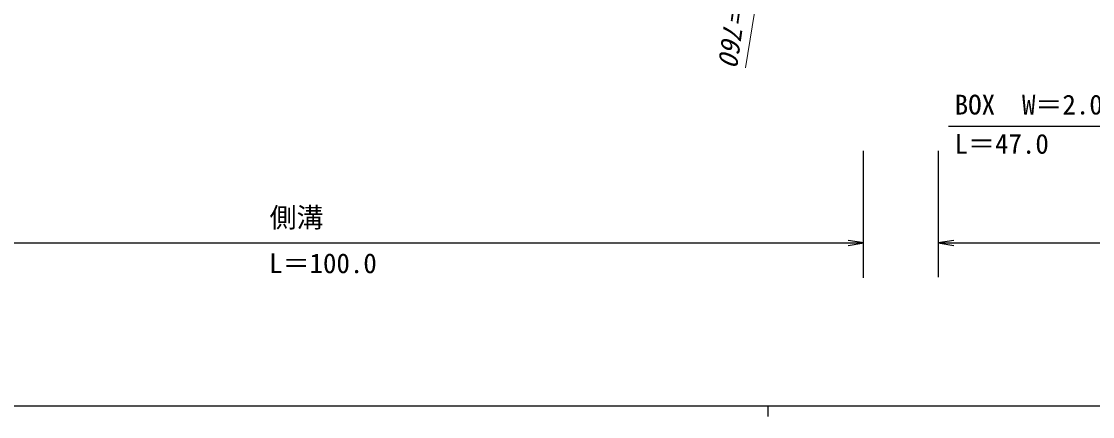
# Model space of a CAD drawing. Units: millimetres, scale not verified. Extents: x 40000 to 680000, y 20000 to 380000.
# Drawn here: x 98778 to 198116, y 204000 to 240596 of the extents above; entities that cross this region are included whole.
import ezdxf
from ezdxf.enums import TextEntityAlignment as Align

# ---------------------------------------------------------------- set-up
doc = ezdxf.new("R2010")
doc.units = ezdxf.units.MM
doc.header["$LTSCALE"] = 1000
for name, color, linetype, lineweight in [('M-STR-STR3', 7, 'Continuous', 25), ('M-TTL-BAND', 7, 'Continuous', 25), ('M-TTL-TXT', 7, 'Continuous', 13)]:
    doc.layers.add(name, color=color, linetype=linetype, lineweight=lineweight)
doc.styles.add('ＭＳ ゴシック', font='')
doc.styles.get('ＭＳ ゴシック').set_extended_font_data('MS Gothic')

# ---------------------------------------------------------------- blocks, each defined once
blk = doc.blocks.new('open_arrow')
at = {"color": 0, "linetype": 'Continuous', "lineweight": -2}
blk.add_lwpolyline([(7.5, 1.25), (0, 0), (7.5, -1.25)], dxfattribs=at)

msp = doc.modelspace()

# ---------------------------------------------------------------- linework, layer by layer
at = {"layer": 'M-STR-STR3'}
for p, q in [((212137, 230853), (184768, 230853)), ((176882, 216835), (176882, 228612)), ((183802, 228624), (183802, 216907)), ((77767, 220075), (176903, 220075)), ((183811, 220075), (249828, 220075))]:
    msp.add_line(p, q, dxfattribs=at)
at = {"layer": 'M-TTL-BAND'}
for p, q in [((40000, 205000), (579000, 205000)), ((168000, 205000), (168000, 204000))]:
    msp.add_line(p, q, dxfattribs=at)
at = {"layer": 'M-TTL-TXT'}
msp.add_line((165933, 236302), (170361, 263772), dxfattribs=at)

# ---------------------------------------------------------------- block references
at = {"layer": 'M-STR-STR3', "xscale": 193, "yscale": 193, "rotation": 180}
msp.add_blockref('open_arrow', (176903, 220075), dxfattribs=at)
at = {"layer": 'M-STR-STR3', "xscale": 193, "yscale": 193}
msp.add_blockref('open_arrow', (183811, 220075), dxfattribs=at)

# ---------------------------------------------------------------- texts
at = {"layer": 'M-STR-STR3', "style": 'ＭＳ ゴシック'}
for s, p in [('BOX\u3000W＝2.0\u3000H＝2.0', (185331, 231425)), ('L＝47.0', (185323, 227795)), ('側溝', (121791, 220970)), ('L＝100.0', (121752, 216731))]:
    msp.add_text(s, height=1833, dxfattribs=at).set_placement(p, align=Align.BOTTOM_LEFT)
at = {"layer": 'M-TTL-TXT', "style": 'ＭＳ ゴシック', "oblique": 15}
msp.add_text('R＝760', height=1833, rotation=261.948, dxfattribs=at).set_placement((163933, 244350), align=Align.BOTTOM_LEFT)

doc.saveas('drawing.dxf')
